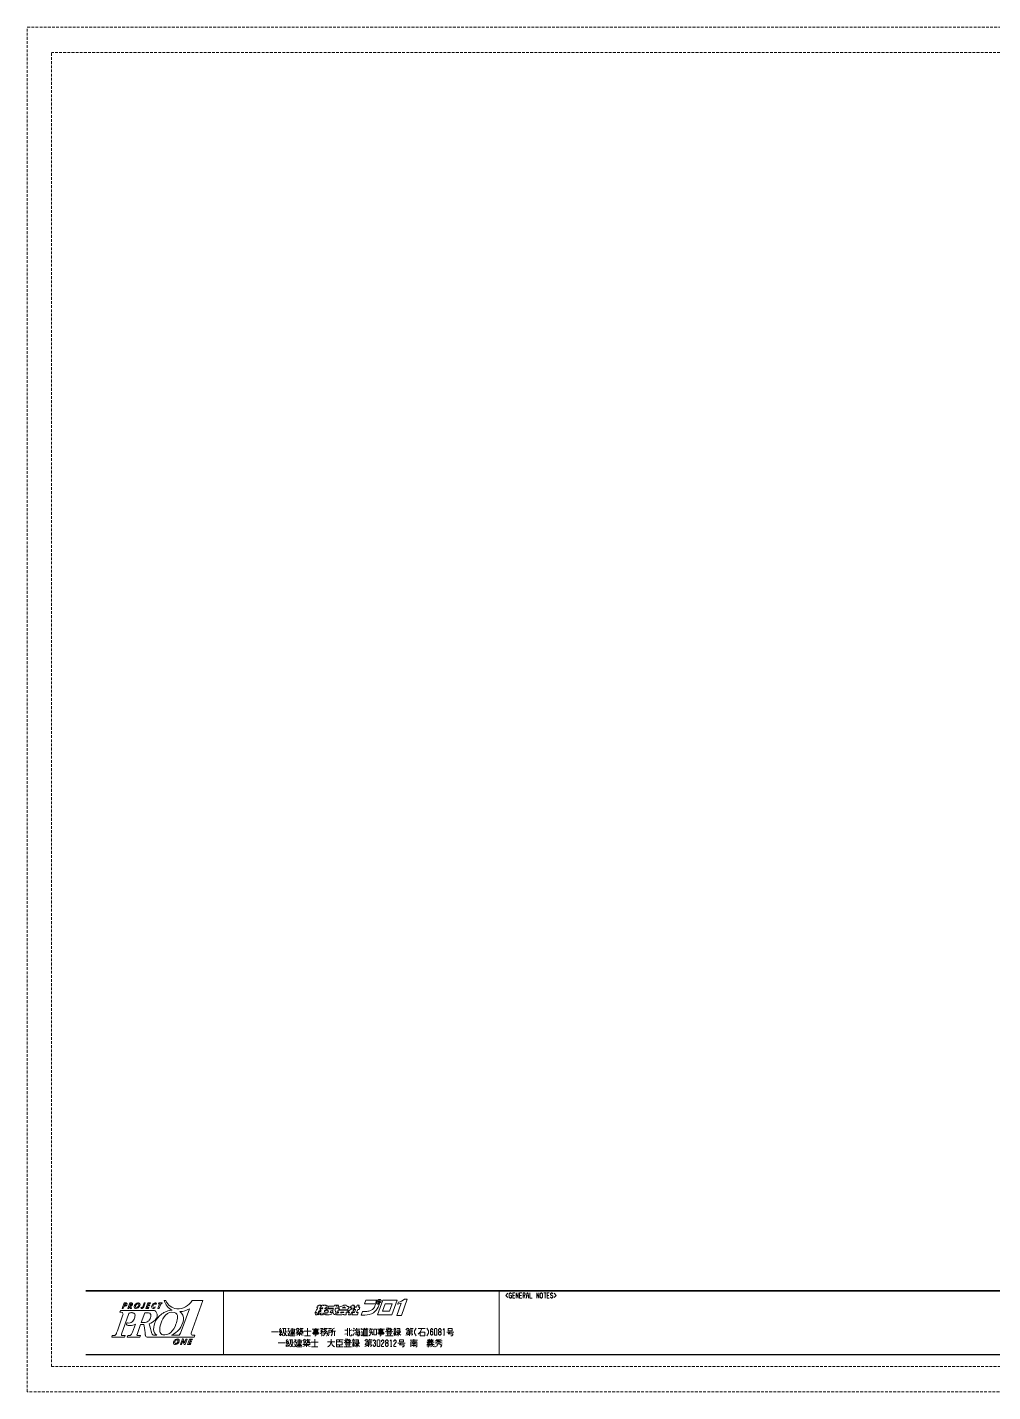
# Model space of a CAD drawing. Units: millimetres at full size, sheet at 1:250. Extents: x -1357173 to 354336, y -75979 to 4293964.
# Drawn here: x -82228 to 22897, y -73376 to 75124 of the extents above; entities that cross this region are included whole.
import ezdxf

# ---------------------------------------------------------------- set-up
doc = ezdxf.new("R2010")
doc.units = ezdxf.units.MM
doc.header["$LTSCALE"] = 250
doc.linetypes.add('DASHED1', pattern=[1.8, 1.2, -0.6])
doc.layers.add('E-F', color=7, linetype='DASHED1', lineweight=9)
doc.layers.add('F-0', color=2, linetype='Continuous', lineweight=18)

msp = doc.modelspace()

# ---------------------------------------------------------------- linework, layer by layer
at = {"layer": 'E-F'}
for p, q in [((-82227.7, -73375.5), (-82227.7, 75124.5)), ((-82227.7, 75124.5), (128022.3, 75124.5)), ((-79602.7, -70625.5), (-79602.7, 72374.5)), ((125397.3, 72374.5), (-79602.7, 72374.5)), ((-79602.7, -70625.5), (125397.3, -70625.5)), ((128022.3, -73375.5), (-82227.7, -73375.5))]:
    msp.add_line(p, q, dxfattribs=at)
at = {"layer": 'F-0', "color": 3, "lineweight": 13}
for p, q in [((-75852.7, -62375.5), (121647.3, -62375.5)), ((-30852.7, -62425.5), (-30852.7, -69325.5)), ((-75852.7, -69325.5), (121647.3, -69325.5)), ((-75852.7, -69375.5), (121647.3, -69375.5))]:
    msp.add_line(p, q, dxfattribs=at)
at = {"layer": 'F-0', "color": 6, "lineweight": 20}
for p, q in [((-75852.7, -62425.5), (121647.3, -62425.5)), ((-29883.9, -62666.1), (-30118.3, -62900.5)), ((-30118.3, -62900.5), (-29883.9, -63134.9)), ((-29649.6, -62619.2), (-29743.3, -62713)), ((-29743.3, -62713), (-29743.3, -63088)), ((-29743.3, -63088), (-29649.6, -63181.7)), ((-29602.7, -62619.2), (-29649.6, -62619.2)), ((-29649.6, -63181.7), (-29602.7, -63181.7)), ((-29508.9, -62713), (-29602.7, -62619.2)), ((-29602.7, -62900.5), (-29508.9, -62900.5)), ((-29602.7, -63181.7), (-29508.9, -63088)), ((-29508.9, -62900.5), (-29508.9, -63181.7)), ((-29368.3, -62619.2), (-29368.3, -63181.7)), ((-29133.9, -62619.2), (-29368.3, -62619.2)), ((-29368.3, -62900.5), (-29180.8, -62900.5)), ((-29368.3, -63181.7), (-29133.9, -63181.7)), ((-28993.3, -62619.2), (-28758.9, -63181.7)), ((-28993.3, -63181.7), (-28993.3, -62619.2)), ((-28758.9, -63181.7), (-28758.9, -62619.2)), ((-28618.3, -62619.2), (-28618.3, -63181.7)), ((-28383.9, -62619.2), (-28618.3, -62619.2)), ((-28618.3, -62900.5), (-28430.8, -62900.5)), ((-28618.3, -63181.7), (-28383.9, -63181.7)), ((-28243.3, -62619.2), (-28102.7, -62619.2)), ((-28243.3, -62619.2), (-28243.3, -63181.7)), ((-28102.7, -62900.5), (-28243.3, -62900.5)), ((-28149.6, -62900.5), (-28008.9, -63181.7)), ((-28102.7, -62619.2), (-28008.9, -62713)), ((-28008.9, -62806.7), (-28102.7, -62900.5)), ((-28008.9, -62713), (-28008.9, -62806.7)), ((-27821.4, -62713), (-27868.3, -62947.4)), ((-27633.9, -62947.4), (-27868.3, -62947.4)), ((-27868.3, -62947.4), (-27868.3, -63181.7)), ((-27774.6, -62619.2), (-27821.4, -62713)), ((-27774.6, -62619.2), (-27727.7, -62619.2)), ((-27727.7, -62619.2), (-27680.8, -62713)), ((-27680.8, -62713), (-27633.9, -62947.4)), ((-27633.9, -62947.4), (-27633.9, -63181.7)), ((-27493.3, -62619.2), (-27493.3, -63181.7)), ((-27493.3, -63181.7), (-27258.9, -63181.7)), ((-26743.3, -62619.2), (-26508.9, -63181.7)), ((-26743.3, -63181.7), (-26743.3, -62619.2)), ((-26508.9, -63181.7), (-26508.9, -62619.2)), ((-26274.6, -62619.2), (-26368.3, -62713)), ((-26368.3, -62713), (-26368.3, -63088)), ((-26368.3, -63088), (-26274.6, -63181.7)), ((-26227.7, -62619.2), (-26274.6, -62619.2)), ((-26274.6, -63181.7), (-26227.7, -63181.7)), ((-26133.9, -62713), (-26227.7, -62619.2)), ((-26227.7, -63181.7), (-26133.9, -63088)), ((-26133.9, -63088), (-26133.9, -62713)), ((-25993.3, -62619.2), (-25712.1, -62619.2)), ((-25852.7, -62619.2), (-25852.7, -63181.7)), ((-25618.3, -62619.2), (-25618.3, -63181.7)), ((-25383.9, -62619.2), (-25618.3, -62619.2)), ((-25618.3, -62900.5), (-25430.8, -62900.5)), ((-25618.3, -63181.7), (-25383.9, -63181.7)), ((-25149.6, -62619.2), (-25243.3, -62713)), ((-25243.3, -62713), (-25243.3, -62806.7)), ((-25243.3, -62806.7), (-25149.6, -62900.5)), ((-25243.3, -63088), (-25243.3, -63041.1)), ((-25149.6, -63181.7), (-25243.3, -63088)), ((-25102.7, -62619.2), (-25149.6, -62619.2)), ((-25149.6, -62900.5), (-25102.7, -62900.5)), ((-25102.7, -63181.7), (-25149.6, -63181.7)), ((-25008.9, -62713), (-25102.7, -62619.2)), ((-25102.7, -62900.5), (-25008.9, -62994.2)), ((-25008.9, -63088), (-25102.7, -63181.7)), ((-25008.9, -62994.2), (-25008.9, -63088)), ((-24868.3, -62666.1), (-24633.9, -62900.5)), ((-24633.9, -62900.5), (-24868.3, -63134.9))]:
    msp.add_line(p, q, dxfattribs=at)
at = {"layer": 'F-0'}
for p, q in [((-71884.8, -64302.5), (-71669.1, -63709.5)), ((-71669.1, -63709.5), (-71506.3, -63709.5)), ((-71588.3, -63805.5), (-71653.5, -63984.8)), ((-71588.3, -63805.5), (-71543.9, -63806.2)), ((-71057.3, -63709.5), (-71273, -64302.5)), ((-71057.3, -63709.5), (-70894.6, -63709.6)), ((-70975.9, -63803.9), (-71040.8, -63982.4)), ((-69501.6, -63709.5), (-69656.3, -64133.9)), ((-69385.9, -63709.5), (-69542.9, -64139.2)), ((-69501.6, -63709.5), (-69385.9, -63709.5)), ((-69323.4, -64302.5), (-69107.6, -63709.5)), ((-69107.6, -63709.5), (-68800.8, -63709.5)), ((-69028.5, -63810.2), (-69076.1, -63940.7)), ((-68837.3, -63810.2), (-69028.5, -63810.2)), ((-68800.8, -63709.5), (-68837.3, -63810.2)), ((-68187.9, -63866.8), (-68138.7, -63727.6)), ((-67817.5, -63810.2), (-67996.7, -64302.5)), ((-67900.5, -63709.5), (-67937, -63810.2)), ((-67937, -63810.2), (-67817.5, -63810.2)), ((-67545.6, -63709.5), (-67900.5, -63709.5)), ((-67880.9, -64302.5), (-67701.8, -63810.2)), ((-67701.8, -63810.2), (-67582.2, -63810.2)), ((-67582.2, -63810.2), (-67545.6, -63709.5)), ((-67143.3, -63463.7), (-67311.7, -63463.7)), ((-64377, -67009.4), (-63096.5, -63463.7)), ((-63096.5, -63463.7), (-64259.1, -63463.7)), ((-60852.7, -62425.5), (-60852.7, -69325.5)), ((-45363.3, -63418.2), (-45508.5, -63817.1)), ((-45508.5, -63817.1), (-44290.7, -63817.1)), ((-45363.3, -63418.2), (-44160.9, -63418.2)), ((-44290.7, -63817.1), (-44373.4, -64044)), ((-44093.8, -65004.1), (-43511.7, -63404.7)), ((-43256.8, -63805.5), (-43547.1, -64603.2)), ((-43511.7, -63404.7), (-41954.6, -63404.7)), ((-42501.2, -63805.5), (-43256.8, -63805.5)), ((-42791.6, -64603.2), (-42501.2, -63805.5)), ((-41954.6, -63404.7), (-42536.7, -65004.1)), ((-41500.2, -63739.8), (-41982.5, -65065)), ((-41820.8, -63614.7), (-41905.2, -63846.7)), ((-41500.2, -63739.8), (-41605.6, -63779.8)), ((-41490.1, -65065), (-40849.6, -63305.3)), ((-40849.6, -63305.3), (-41161.5, -63305.3)), ((-71820.7, -64999.8), (-72413.7, -66758.2)), ((-72064.1, -64531.6), (-72135, -64730.4)), ((-72064.1, -64531.6), (-68437.1, -64531.9)), ((-71970, -67111), (-71174.7, -64873.4)), ((-71884.8, -64302.5), (-71769.2, -64302.5)), ((-71820.7, -64999.8), (-71801.1, -64929.5)), ((-71688.5, -64080.7), (-71769.2, -64302.5)), ((-71653.5, -63984.8), (-71623.6, -63984.7)), ((-71273, -64302.5), (-71157.4, -64302.5)), ((-71157.4, -64302.5), (-71070.4, -64063.4)), ((-71070.4, -64063.4), (-71011.7, -64302.5)), ((-71011.7, -64302.5), (-70871.7, -64302.5)), ((-70871.7, -64302.5), (-70948.3, -64052.4)), ((-70557.6, -64005.2), (-70556.4, -64002)), ((-69766.2, -64177.4), (-69871.1, -64262.3)), ((-69417.3, -64788.9), (-69813.3, -65853.9)), ((-69016.5, -64302.5), (-69323.4, -64302.5)), ((-69112.7, -64041.4), (-69171.2, -64201.8)), ((-69171.2, -64201.8), (-68979.9, -64201.8)), ((-68928.6, -64041.4), (-69112.7, -64041.4)), ((-69076.1, -63940.7), (-68892, -63940.7)), ((-68979.9, -64201.8), (-69016.5, -64302.5)), ((-68892, -63940.7), (-68928.6, -64041.4)), ((-68289.2, -64145.2), (-68339.3, -64282.8)), ((-67996.7, -64302.5), (-67880.9, -64302.5)), ((-64575.5, -64339.7), (-65546.2, -67017.2)), ((-50900.6, -64827.6), (-50788.4, -64519.4)), ((-50855.8, -65015.5), (-50744.9, -64710.9)), ((-50646.3, -65015.5), (-50855.8, -65015.5)), ((-50611.4, -64032.9), (-50685, -64235.2)), ((-50685, -64235.2), (-50571.8, -64235.2)), ((-50487.2, -64578.4), (-50646.3, -65015.5)), ((-50611.4, -64032.9), (-50498.2, -64032.9)), ((-50552.8, -65003.4), (-50450.3, -64721.7)), ((-50498.2, -64032.9), (-50465.3, -63942.6)), ((-50433.4, -64695.2), (-50487.2, -64578.4)), ((-50465.3, -63942.6), (-50255.8, -63942.6)), ((-50329.5, -64409.8), (-50433.4, -64695.2)), ((-50362.3, -64235.2), (-50388.6, -64307.4)), ((-50388.6, -64307.4), (-50329.5, -64409.8)), ((-50284, -64235.2), (-50362.3, -64235.2)), ((-50353.6, -64551.9), (-50278.6, -64346)), ((-50353.6, -64551.9), (-50210.3, -64551.9)), ((-50152, -64325.5), (-50341, -64325.5)), ((-50312.7, -65015.5), (-50231.2, -64791.5)), ((-50088.8, -65015.5), (-50312.7, -65015.5)), ((-50255.8, -63942.6), (-50288.7, -64032.9)), ((-50288.7, -64032.9), (-50210.4, -64032.9)), ((-50210.4, -64032.9), (-50284, -64235.2)), ((-50278.6, -64346), (-50069.1, -64346)), ((-50145.9, -63958.3), (-49962.9, -63958.3)), ((-50030.9, -64241.2), (-50096, -64241.2)), ((-50011.7, -64803.5), (-50088.8, -65015.5)), ((-50069.1, -64346), (-50030.9, -64241.2)), ((-49962.9, -63958.3), (-49989.6, -64031.7)), ((-49989.6, -64031.7), (-49954.7, -64031.7)), ((-49954.7, -64031.7), (-49922.3, -63942.6)), ((-49922.3, -63942.6), (-49698.3, -63942.6)), ((-49790.4, -64721.7), (-49893, -65003.4)), ((-49728.6, -64551.9), (-49871.9, -64551.9)), ((-49807, -64241.2), (-49845.1, -64346)), ((-49845.1, -64346), (-49653.7, -64346)), ((-49628.8, -64241.2), (-49807, -64241.2)), ((-49681.6, -64786.7), (-49760.5, -65003.4)), ((-49698.3, -63942.6), (-49730.4, -64030.9)), ((-49730.4, -64030.9), (-49552.2, -64030.9)), ((-49653.7, -64346), (-49728.6, -64551.9)), ((-49499.8, -64786.7), (-49681.6, -64786.7)), ((-49552.2, -64030.9), (-49628.8, -64241.2)), ((-49526.9, -64361.6), (-49605.3, -64577.2)), ((-49605.3, -64577.2), (-49423.6, -64577.2)), ((-48921.2, -64361.6), (-49526.9, -64361.6)), ((-49423.6, -64577.2), (-49499.8, -64786.7)), ((-49415.2, -64054.6), (-48815.5, -64054.6)), ((-49186.3, -64577.2), (-49258.7, -64775.9)), ((-49186.3, -64577.2), (-48992.5, -64577.2)), ((-49010.3, -64725.3), (-49090, -64944.4)), ((-48992.5, -64577.2), (-48935.5, -64420.6)), ((-48895.7, -64275), (-48921.2, -64361.6)), ((-48815.5, -64054.6), (-48775.2, -63943.8)), ((-48775.2, -63943.8), (-48542.8, -63943.8)), ((-48586.7, -64722.6), (-48693.6, -65016.4)), ((-48423.7, -64274.9), (-48663.3, -64274.9)), ((-48542.8, -63943.8), (-48583.1, -64054.6)), ((-48583.1, -64054.6), (-48538.6, -64054.6)), ((-48556.8, -65004.7), (-48478.4, -64789.1)), ((-48556.8, -65004.7), (-48175.3, -65002.5)), ((-48538.6, -64054.6), (-48507.9, -63943.8)), ((-48507.9, -63943.8), (-48345.3, -63943.8)), ((-48478.4, -64789.1), (-48385.6, -64789.1)), ((-48446, -64700), (-48375.8, -64507.3)), ((-48446, -64700), (-48312.3, -64700)), ((-48343.5, -64054.6), (-48423.7, -64274.9)), ((-48312.3, -64700), (-48385.6, -64789.1)), ((-48375.8, -64507.3), (-47304.2, -64507.3)), ((-48345.3, -63943.8), (-48373.6, -64054.6)), ((-48373.6, -64054.6), (-48343.5, -64054.6)), ((-48322.8, -64361.6), (-48239.5, -64132.8)), ((-48322.8, -64361.6), (-48235.2, -64346)), ((-48272.9, -64449.6), (-48235.2, -64346)), ((-47360.2, -64449.6), (-48272.9, -64449.6)), ((-48036.6, -64700), (-48106.2, -64785.5)), ((-48036.6, -64700), (-47776.5, -64700)), ((-47944.8, -64259.3), (-47554.6, -64259.3)), ((-47776.5, -64700), (-47771.1, -64761.4)), ((-47774.6, -63943.8), (-47495.2, -63943.8)), ((-47745.6, -65015.5), (-47751, -64954.1)), ((-47489.1, -65015.5), (-47745.6, -65015.5)), ((-47520, -64700), (-47489.1, -65015.5)), ((-47374.3, -64700), (-47520, -64700)), ((-47304.2, -64507.3), (-47374.3, -64700)), ((-47322.9, -64347.2), (-47360.2, -64449.6)), ((-47251.2, -64361.6), (-47322.9, -64347.2)), ((-47177, -64521.8), (-47271.2, -64780.7)), ((-47167.9, -64132.8), (-47251.2, -64361.6)), ((-47238.7, -65015.5), (-47131.3, -64720.4)), ((-47020.7, -65015.5), (-47238.7, -65015.5)), ((-47006.9, -64054.6), (-47081.9, -64260.5)), ((-47081.9, -64260.5), (-46856.7, -64260.5)), ((-46896.7, -64674.7), (-47020.7, -65015.5)), ((-46884.1, -64054.6), (-47006.9, -64054.6)), ((-46896.7, -64674.7), (-46802.4, -64792.7)), ((-46843.8, -63943.8), (-46884.1, -64054.6)), ((-46802.4, -64792.7), (-46879.1, -65003.4)), ((-46879.1, -65003.4), (-46280.6, -65003.4)), ((-46843.8, -63943.8), (-46627.1, -63943.8)), ((-46710.3, -64539.9), (-46793.6, -64768.6)), ((-46793.6, -64768.6), (-46609.4, -64768.6)), ((-46788.6, -64460.4), (-46710.3, -64539.9)), ((-46627.1, -63943.8), (-46667.4, -64054.6)), ((-46667.4, -64054.6), (-46559, -64054.6)), ((-46644.8, -64415.8), (-46558.8, -64179.8)), ((-46481, -64415.8), (-46644.8, -64415.8)), ((-46559, -64054.6), (-46628.3, -64244.8)), ((-46609.4, -64768.6), (-46481, -64415.8)), ((-46558.8, -64179.8), (-46395.1, -64179.8)), ((-46395.1, -64179.8), (-46309.2, -63943.8)), ((-46249.8, -64415.8), (-46378.2, -64768.6)), ((-46195.2, -64768.6), (-46378.2, -64768.6)), ((-46309.2, -63943.8), (-46078, -63943.8)), ((-46280.6, -65003.4), (-46195.2, -64768.6)), ((-46086, -64415.8), (-46249.8, -64415.8)), ((-46078, -63943.8), (-46163.9, -64179.8)), ((-46163.9, -64179.8), (-46000.1, -64179.8)), ((-46000.1, -64179.8), (-46086, -64415.8)), ((-45738.2, -64637.8), (-45883.3, -65036.6)), ((-45883.3, -65036.6), (-45461.4, -65035.6)), ((-45738.2, -64637.8), (-45349.3, -64637.7)), ((-42536.7, -65004.1), (-44093.8, -65004.1)), ((-43547.1, -64603.2), (-42791.6, -64603.2)), ((-41982.5, -65065), (-41490.1, -65065)), ((-71379.1, -65890.8), (-71433, -66066.2)), ((-70450.3, -66012.6), (-70774.4, -66893.3)), ((-69883.4, -66057.4), (-70278.1, -67131.9)), ((-54643.3, -66511.9), (-54754.3, -66622.9)), ((-54532.4, -66622.9), (-54754.3, -66844.7)), ((-54754.3, -66622.9), (-54643.3, -66733.8)), ((-54643.3, -66456.4), (-54643.3, -66511.9)), ((-54532.4, -66789.3), (-54532.4, -66955.7)), ((-54310.5, -66789.3), (-54476.9, -67288.5)), ((-54421.4, -66511.9), (-54088.6, -66511.9)), ((-54310.5, -66511.9), (-54310.5, -66789.3)), ((-54310.5, -66789.3), (-54199.6, -67122.1)), ((-54088.6, -66511.9), (-54144.1, -66789.3)), ((-54033.2, -66789.3), (-54144.1, -67177.5)), ((-54144.1, -66789.3), (-54033.2, -66789.3)), ((-53700.3, -66511.9), (-53866.8, -66789.3)), ((-53866.8, -66511.9), (-53700.3, -66511.9)), ((-53866.8, -66789.3), (-53644.9, -66789.3)), ((-53644.9, -66789.3), (-53700.3, -67066.6)), ((-53589.4, -66733.8), (-53090.2, -66733.8)), ((-53533.9, -66567.4), (-53145.7, -66567.4)), ((-53367.5, -67233), (-53367.5, -66456.4)), ((-53145.7, -66567.4), (-53145.7, -66900.2)), ((-52812.8, -66456.4), (-52979.3, -66622.9)), ((-52923.8, -66733.8), (-52646.4, -66733.8)), ((-52868.3, -66511.9), (-52646.4, -66511.9)), ((-52757.4, -66511.9), (-52701.9, -66678.3)), ((-52757.4, -66733.8), (-52757.4, -66900.2)), ((-52591, -66622.9), (-52424.6, -66456.4)), ((-52480, -66789.3), (-52535.5, -66900.2)), ((-52480, -66511.9), (-52202.7, -66511.9)), ((-52480, -66678.3), (-52480, -66789.3)), ((-52313.6, -66678.3), (-52480, -66678.3)), ((-52424.6, -66789.3), (-52369.1, -66844.7)), ((-52369.1, -66511.9), (-52313.6, -66678.3)), ((-52313.6, -66900.2), (-52313.6, -66678.3)), ((-52202.7, -66789.3), (-52202.7, -66900.2)), ((-52091.8, -66789.3), (-51315.2, -66789.3)), ((-51703.5, -67288.5), (-51703.5, -66456.4)), ((-51204.3, -66567.4), (-50427.7, -66567.4)), ((-51037.8, -66678.3), (-51037.8, -66789.3)), ((-50594.1, -66678.3), (-51037.8, -66678.3)), ((-51037.8, -66789.3), (-50594.1, -66789.3)), ((-50816, -67288.5), (-50816, -66456.4)), ((-50594.1, -66789.3), (-50594.1, -66678.3)), ((-50316.8, -66511.9), (-50039.4, -66511.9)), ((-50316.8, -66789.3), (-50039.4, -66789.3)), ((-50261.3, -66622.9), (-50205.8, -66678.3)), ((-50261.3, -67011.1), (-50150.3, -66789.3)), ((-50039.4, -66511.9), (-50205.8, -66678.3)), ((-50205.8, -66678.3), (-50150.3, -66789.3)), ((-50150.3, -66789.3), (-50150.3, -67288.5)), ((-50039.4, -66789.3), (-50094.9, -66900.2)), ((-49983.9, -66622.9), (-49817.5, -66456.4)), ((-49817.5, -66789.3), (-49983.9, -66900.2)), ((-49873, -66511.9), (-49817.5, -66678.3)), ((-49873, -66511.9), (-49540.2, -66511.9)), ((-49817.5, -66678.3), (-49706.6, -66789.3)), ((-49706.6, -66678.3), (-49817.5, -66789.3)), ((-49651.1, -66511.9), (-49706.6, -66678.3)), ((-49706.6, -66789.3), (-49540.2, -66900.2)), ((-49429.2, -66511.9), (-49096.4, -66511.9)), ((-49373.8, -66678.3), (-49373.8, -67122.1)), ((-49096.4, -66678.3), (-49373.8, -66678.3)), ((-49096.4, -66900.2), (-49096.4, -66678.3)), ((-49041, -67122.1), (-48985.5, -66789.3)), ((-48985.5, -66567.4), (-48763.6, -66456.4)), ((-48985.5, -66789.3), (-48985.5, -66567.4)), ((-48985.5, -66789.3), (-48652.7, -66789.3)), ((-48763.6, -66789.3), (-48763.6, -67288.5)), ((-47654.2, -66678.3), (-47376.9, -66678.3)), ((-47376.9, -66456.4), (-47376.9, -67288.5)), ((-47155, -66456.4), (-47155, -67233)), ((-47155, -66733.8), (-46877.7, -66622.9)), ((-46766.8, -66678.3), (-46655.8, -66789.3)), ((-46711.3, -66456.4), (-46600.3, -66567.4)), ((-46378.5, -66567.4), (-46544.9, -66733.8)), ((-46433.9, -67177.5), (-46378.5, -66733.8)), ((-46378.5, -66456.4), (-46378.5, -66567.4)), ((-46378.5, -66567.4), (-45990.2, -66567.4)), ((-46378.5, -66733.8), (-46045.7, -66733.8)), ((-46212.1, -66733.8), (-46267.5, -67177.5)), ((-46045.7, -66733.8), (-46045.7, -67177.5)), ((-45879.3, -66511.9), (-45768.3, -66622.9)), ((-45712.8, -66567.4), (-45102.7, -66567.4)), ((-45601.9, -66678.3), (-45601.9, -67177.5)), ((-45213.6, -66678.3), (-45601.9, -66678.3)), ((-45435.5, -66567.4), (-45546.4, -66456.4)), ((-45491, -66678.3), (-45380, -66567.4)), ((-45213.6, -66456.4), (-45324.6, -66567.4)), ((-45213.6, -67177.5), (-45213.6, -66678.3)), ((-44880.8, -66567.4), (-44991.8, -66789.3)), ((-44880.8, -66456.4), (-44880.8, -66567.4)), ((-44880.8, -66567.4), (-44603.5, -66567.4)), ((-44769.9, -66567.4), (-44769.9, -66900.2)), ((-44492.5, -66567.4), (-44492.5, -67177.5)), ((-44215.2, -66567.4), (-44492.5, -66567.4)), ((-44215.2, -67177.5), (-44215.2, -66567.4)), ((-44104.3, -66567.4), (-43327.7, -66567.4)), ((-43937.8, -66678.3), (-43937.8, -66789.3)), ((-43494.1, -66678.3), (-43937.8, -66678.3)), ((-43937.8, -66789.3), (-43494.1, -66789.3)), ((-43716, -67288.5), (-43716, -66456.4)), ((-43494.1, -66789.3), (-43494.1, -66678.3)), ((-43105.8, -66789.3), (-43216.8, -66844.7)), ((-43161.3, -66567.4), (-42994.9, -66678.3)), ((-43105.8, -66456.4), (-42828.5, -66456.4)), ((-42883.9, -66567.4), (-43105.8, -66789.3)), ((-42606.6, -66789.3), (-43050.3, -66789.3)), ((-42828.5, -66456.4), (-42883.9, -66567.4)), ((-42828.5, -66511.9), (-42551.1, -66789.3)), ((-42606.6, -66456.4), (-42773, -66567.4)), ((-42495.7, -66567.4), (-42662.1, -66678.3)), ((-42551.1, -66789.3), (-42440.2, -66844.7)), ((-42329.3, -66622.9), (-42218.3, -66456.4)), ((-42107.4, -66733.8), (-42329.3, -66733.8)), ((-42218.3, -66456.4), (-42107.4, -66622.9)), ((-42218.3, -66733.8), (-42218.3, -67233)), ((-41996.4, -66511.9), (-41663.6, -66511.9)), ((-41996.4, -66678.3), (-41663.6, -66678.3)), ((-41663.6, -66511.9), (-41663.6, -66844.7)), ((-40831.6, -66456.4), (-40998, -66622.9)), ((-40887.1, -66511.9), (-40665.2, -66511.9)), ((-40332.4, -66733.8), (-40887.1, -66733.8)), ((-40776.1, -66511.9), (-40720.7, -66678.3)), ((-40609.7, -66622.9), (-40443.3, -66456.4)), ((-40609.7, -66733.8), (-40609.7, -67288.5)), ((-40498.8, -66511.9), (-40221.4, -66511.9)), ((-40387.8, -66511.9), (-40332.4, -66678.3)), ((-40332.4, -66900.2), (-40332.4, -66733.8)), ((-39888.6, -66456.4), (-40055, -66733.8)), ((-40055, -66733.8), (-40055, -67011.1)), ((-39666.8, -66511.9), (-38890.2, -66511.9)), ((-39278.5, -66511.9), (-39444.9, -66900.2)), ((-38723.8, -66456.4), (-38557.4, -66733.8)), ((-38557.4, -66733.8), (-38557.4, -67011.1)), ((-38224.6, -66511.9), (-38335.5, -66622.9)), ((-38335.5, -66622.9), (-38335.5, -67122.1)), ((-38224.6, -66789.3), (-38335.5, -66900.2)), ((-38169.1, -66511.9), (-38224.6, -66511.9)), ((-38169.1, -66789.3), (-38224.6, -66789.3)), ((-38058.2, -66622.9), (-38169.1, -66511.9)), ((-38058.2, -66900.2), (-38169.1, -66789.3)), ((-38058.2, -66678.3), (-38058.2, -66622.9)), ((-37836.3, -66511.9), (-37891.8, -66567.4)), ((-37891.8, -66567.4), (-37891.8, -67177.5)), ((-37669.9, -66511.9), (-37836.3, -66511.9)), ((-37614.4, -66567.4), (-37669.9, -66511.9)), ((-37614.4, -67177.5), (-37614.4, -66567.4)), ((-37337.1, -66511.9), (-37448, -66622.9)), ((-37448, -66622.9), (-37448, -66733.8)), ((-37448, -66733.8), (-37337.1, -66844.7)), ((-37281.6, -66511.9), (-37337.1, -66511.9)), ((-37170.7, -66622.9), (-37281.6, -66511.9)), ((-37281.6, -66844.7), (-37170.7, -66733.8)), ((-37170.7, -66733.8), (-37170.7, -66622.9)), ((-36948.8, -66622.9), (-36837.8, -66511.9)), ((-36837.8, -66511.9), (-36837.8, -67233)), ((-35950.3, -66511.9), (-36394.1, -66511.9)), ((-36394.1, -66511.9), (-36394.1, -66733.8)), ((-36394.1, -66733.8), (-35950.3, -66733.8)), ((-35950.3, -66733.8), (-35950.3, -66511.9)), ((-72968.5, -67248.3), (-73034.3, -67429.3)), ((-73034.3, -67429.3), (-71650.2, -67429.3)), ((-72968.5, -67248.3), (-72726.7, -67248.1)), ((-71584.3, -67248.3), (-71918.2, -67248.3)), ((-71650.2, -67429.3), (-71584.3, -67248.3)), ((-71345.7, -67429.3), (-71279.8, -67248.3)), ((-71345.7, -67429.3), (-69961.5, -67429.3)), ((-71279.8, -67248.3), (-71049, -67248.3)), ((-70226.4, -67246.4), (-70189.2, -67248.3)), ((-69895.4, -67248.3), (-70189.2, -67248.3)), ((-69961.5, -67429.3), (-69895.4, -67248.3)), ((-69373, -67199.4), (-69370.2, -67223.9)), ((-69193.7, -67421.3), (-64064.3, -67422.3)), ((-68398.8, -67233.3), (-68108.6, -67233.3)), ((-66536.8, -67225.3), (-65808.8, -67233.3)), ((-65983.3, -68110.4), (-65981.6, -68109.4)), ((-65559.1, -68233.4), (-65337.6, -67624.6)), ((-65559.1, -68233.4), (-65443.4, -68233.4)), ((-65295.2, -67830.7), (-65443.4, -68233.4)), ((-65337.6, -67624.6), (-65254.2, -67624.6)), ((-65133.8, -68245.2), (-65295.2, -67830.7)), ((-65254.2, -67624.6), (-65091.1, -68039.1)), ((-65050.3, -68245.2), (-65133.8, -68245.2)), ((-65091.1, -68039.1), (-64945.9, -67640.5)), ((-64830.2, -67640.5), (-65050.3, -68245.2)), ((-64945.9, -67640.5), (-64830.2, -67640.5)), ((-64765.5, -68233.4), (-64549.6, -67640.5)), ((-64458.7, -68233.4), (-64765.5, -68233.4)), ((-64554.9, -67972.3), (-64613.2, -68132.7)), ((-64613.2, -68132.7), (-64422, -68132.7)), ((-64370.8, -67972.3), (-64554.9, -67972.3)), ((-64549.6, -67640.5), (-64242.8, -67640.5)), ((-64470.8, -67741.1), (-64518.2, -67871.6)), ((-64518.2, -67871.6), (-64334.1, -67871.6)), ((-64279.5, -67741.1), (-64470.8, -67741.1)), ((-64422, -68132.7), (-64458.7, -68233.4)), ((-64334.1, -67871.6), (-64370.8, -67972.3)), ((-64242.8, -67640.5), (-64279.5, -67741.1)), ((-63995.4, -67233.3), (-64208.2, -67233.3)), ((-63995.4, -67233.3), (-64064.3, -67422.3)), ((-55641.8, -66844.7), (-54865.2, -66844.7)), ((-54924.6, -68050.5), (-54137.1, -68050.5)), ((-54754.3, -66844.7), (-54754.3, -66900.2)), ((-54754.3, -66900.2), (-54532.4, -66900.2)), ((-54754.3, -67233), (-54754.3, -67066.6)), ((-54643.3, -66900.2), (-54643.3, -67288.5)), ((-54532.4, -67066.6), (-54532.4, -67177.5)), ((-54144.1, -67177.5), (-54310.5, -67288.5)), ((-54199.6, -67122.1), (-53977.7, -67288.5)), ((-53912.1, -67713), (-54024.6, -67825.5)), ((-53799.6, -67825.5), (-54024.6, -68050.5)), ((-54024.6, -67825.5), (-53912.1, -67938)), ((-54024.6, -68050.5), (-54024.6, -68106.7)), ((-54024.6, -68106.7), (-53799.6, -68106.7)), ((-54024.6, -68444.2), (-54024.6, -68275.5)), ((-53912.1, -67656.7), (-53912.1, -67713)), ((-53912.1, -68106.7), (-53912.1, -68500.5)), ((-53866.8, -66955.7), (-53755.8, -67177.5)), ((-53700.3, -67066.6), (-53866.8, -67288.5)), ((-53799.6, -67994.2), (-53799.6, -68163)), ((-53799.6, -68275.5), (-53799.6, -68388)), ((-53755.8, -67177.5), (-53589.4, -67288.5)), ((-53574.6, -67994.2), (-53743.3, -68500.5)), ((-53687.1, -67713), (-53349.6, -67713)), ((-53589.4, -67122.1), (-53090.2, -67122.1)), ((-53589.4, -67288.5), (-53090.2, -67288.5)), ((-53574.6, -67713), (-53574.6, -67994.2)), ((-53574.6, -67994.2), (-53462.1, -68331.7)), ((-53145.7, -66900.2), (-53533.9, -66900.2)), ((-53145.7, -67011.1), (-53533.9, -67011.1)), ((-53349.6, -67713), (-53405.8, -67994.2)), ((-53293.3, -67994.2), (-53405.8, -68388)), ((-53405.8, -67994.2), (-53293.3, -67994.2)), ((-52955.8, -67713), (-53124.6, -67994.2)), ((-53124.6, -67713), (-52955.8, -67713)), ((-53124.6, -67994.2), (-52899.6, -67994.2)), ((-53124.6, -68163), (-53012.1, -68388)), ((-52955.8, -68275.5), (-53124.6, -68500.5)), ((-52979.3, -67011.1), (-52202.7, -67011.1)), ((-52979.3, -67233), (-52812.8, -67177.5)), ((-52899.6, -67994.2), (-52955.8, -68275.5)), ((-52757.4, -66900.2), (-52923.8, -66900.2)), ((-52843.3, -67938), (-52337.1, -67938)), ((-52812.8, -67177.5), (-52591, -67011.1)), ((-52787.1, -67769.2), (-52393.3, -67769.2)), ((-52393.3, -68106.7), (-52787.1, -68106.7)), ((-52393.3, -68219.2), (-52787.1, -68219.2)), ((-52646.4, -66844.7), (-52757.4, -66900.2)), ((-52618.3, -68444.2), (-52618.3, -67656.7)), ((-52591, -66900.2), (-52591, -67288.5)), ((-52591, -67011.1), (-52369.1, -67177.5)), ((-52393.3, -67769.2), (-52393.3, -68106.7)), ((-52369.1, -67177.5), (-52202.7, -67233)), ((-52202.7, -66900.2), (-52313.6, -66900.2)), ((-52055.8, -67656.7), (-52224.6, -67825.5)), ((-52224.6, -68219.2), (-51437.1, -68219.2)), ((-52168.3, -67938), (-51887.1, -67938)), ((-51999.6, -68106.7), (-52168.3, -68106.7)), ((-52112.1, -67713), (-51887.1, -67713)), ((-52055.8, -68388), (-51830.8, -68219.2)), ((-51370.7, -67288.5), (-52036.3, -67288.5)), ((-51999.6, -67713), (-51943.3, -67881.7)), ((-51999.6, -67938), (-51999.6, -68106.7)), ((-51887.1, -68050.5), (-51999.6, -68106.7)), ((-51830.8, -67825.5), (-51662.1, -67656.7)), ((-51830.8, -68106.7), (-51830.8, -68500.5)), ((-51830.8, -68219.2), (-51605.8, -68388)), ((-51718.3, -67994.2), (-51774.6, -68106.7)), ((-51718.3, -67713), (-51437.1, -67713)), ((-51718.3, -67881.7), (-51718.3, -67994.2)), ((-51549.6, -67881.7), (-51718.3, -67881.7)), ((-51662.1, -67994.2), (-51605.8, -68050.5)), ((-51605.8, -67713), (-51549.6, -67881.7)), ((-51549.6, -68106.7), (-51549.6, -67881.7)), ((-51437.1, -68106.7), (-51549.6, -68106.7)), ((-51437.1, -67994.2), (-51437.1, -68106.7)), ((-51324.6, -67994.2), (-50537.1, -67994.2)), ((-50427.7, -67011.1), (-51204.3, -67011.1)), ((-51093.3, -66900.2), (-50538.6, -66900.2)), ((-50538.6, -67122.1), (-51093.3, -67122.1)), ((-50930.8, -68500.5), (-50930.8, -67656.7)), ((-50926.9, -67288.5), (-50816, -67288.5)), ((-50538.6, -66900.2), (-50538.6, -67122.1)), ((-50316.8, -67066.6), (-50261.3, -67011.1)), ((-50150.3, -67288.5), (-50205.8, -67288.5)), ((-49928.5, -67233), (-50039.4, -67288.5)), ((-49983.9, -67011.1), (-49540.2, -67011.1)), ((-49817.5, -67066.6), (-49928.5, -67233)), ((-49762.1, -66900.2), (-49817.5, -67066.6)), ((-49595.7, -67288.5), (-49651.1, -67288.5)), ((-49540.2, -67122.1), (-49595.7, -67288.5)), ((-49540.2, -67011.1), (-49540.2, -67122.1)), ((-49524.6, -67938), (-48737.1, -67938)), ((-49373.8, -67122.1), (-49429.2, -67288.5)), ((-49243.3, -68275.5), (-49412.1, -68444.2)), ((-49373.8, -66900.2), (-49096.4, -66900.2)), ((-49130.8, -67938), (-49243.3, -68275.5)), ((-49151.9, -67288.5), (-49041, -67122.1)), ((-49130.8, -67938), (-49130.8, -67656.7)), ((-49018.3, -68275.5), (-49130.8, -67938)), ((-48849.6, -68444.2), (-49018.3, -68275.5)), ((-48568.3, -67713), (-48568.3, -68500.5)), ((-47837.1, -67713), (-48568.3, -67713)), ((-47949.6, -67938), (-48568.3, -67938)), ((-48568.3, -68275.5), (-47949.6, -68275.5)), ((-48230.8, -67938), (-48230.8, -67713)), ((-48230.8, -68500.5), (-48230.8, -68275.5)), ((-47949.6, -68275.5), (-47949.6, -67938)), ((-47612.1, -67994.2), (-47724.6, -68050.5)), ((-47668.3, -67769.2), (-47499.6, -67881.7)), ((-47376.9, -67066.6), (-47654.2, -67122.1)), ((-47612.1, -67656.7), (-47330.8, -67656.7)), ((-47387.1, -67769.2), (-47612.1, -67994.2)), ((-47105.8, -67994.2), (-47555.8, -67994.2)), ((-47105.8, -68106.7), (-47555.8, -68106.7)), ((-47555.8, -68106.7), (-47555.8, -68275.5)), ((-47555.8, -68275.5), (-47105.8, -68275.5)), ((-47330.8, -67656.7), (-47387.1, -67769.2)), ((-47330.8, -67713), (-47049.6, -67994.2)), ((-47105.8, -67656.7), (-47274.6, -67769.2)), ((-46993.3, -67769.2), (-47162.1, -67881.7)), ((-47155, -67233), (-47099.6, -67288.5)), ((-47105.8, -68275.5), (-47105.8, -68106.7)), ((-47099.6, -67288.5), (-46933.2, -67288.5)), ((-47049.6, -67994.2), (-46937.1, -68050.5)), ((-46933.2, -67288.5), (-46877.7, -67233)), ((-46877.7, -67233), (-46877.7, -67122.1)), ((-46824.6, -67825.5), (-46712.1, -67656.7)), ((-46599.6, -67938), (-46824.6, -67938)), ((-46824.6, -68106.7), (-46599.6, -68106.7)), ((-46768.3, -68388), (-46824.6, -68219.2)), ((-46600.3, -66955.7), (-46766.8, -67288.5)), ((-46712.1, -67656.7), (-46599.6, -67825.5)), ((-46712.1, -67938), (-46712.1, -68444.2)), ((-46599.6, -68219.2), (-46655.9, -68331.7)), ((-46037.1, -68050.5), (-46543.3, -68050.5)), ((-46318.3, -68275.5), (-46543.3, -68444.2)), ((-46489.4, -66955.7), (-45990.2, -66955.7)), ((-46487.1, -67713), (-46149.6, -67713)), ((-46487.1, -67881.7), (-46149.6, -67881.7)), ((-46487.1, -68106.7), (-46374.6, -68219.2)), ((-45990.2, -67177.5), (-46433.9, -67177.5)), ((-46318.3, -68050.5), (-46318.3, -68500.5)), ((-46318.3, -68106.7), (-46262.1, -68275.5)), ((-46101.1, -67288.5), (-46267.5, -67288.5)), ((-46149.6, -67713), (-46149.6, -68050.5)), ((-46045.7, -67177.5), (-46101.1, -67288.5)), ((-45879.3, -66844.7), (-45768.3, -66844.7)), ((-45768.3, -67177.5), (-45879.3, -67288.5)), ((-45768.3, -66844.7), (-45768.3, -67177.5)), ((-45768.3, -67177.5), (-45657.4, -67288.5)), ((-45657.4, -67288.5), (-45102.7, -67288.5)), ((-45601.9, -66844.7), (-45213.6, -66844.7)), ((-45213.6, -67011.1), (-45601.9, -67011.1)), ((-45601.9, -67177.5), (-45213.6, -67177.5)), ((-45305.8, -67656.7), (-45474.6, -67825.5)), ((-45418.3, -68275.5), (-45362.1, -68106.7)), ((-44743.3, -68275.5), (-45418.3, -68275.5)), ((-45362.1, -67713), (-45137.1, -67713)), ((-44799.6, -67938), (-45362.1, -67938)), ((-45362.1, -68106.7), (-44799.6, -68106.7)), ((-45249.6, -67713), (-45193.3, -67881.7)), ((-45080.8, -68275.5), (-45249.6, -68388)), ((-45080.8, -67825.5), (-44912.1, -67656.7)), ((-45080.8, -67938), (-45080.8, -68500.5)), ((-44603.5, -66900.2), (-44991.8, -66900.2)), ((-44991.8, -67288.5), (-44880.8, -67177.5)), ((-44968.4, -67713), (-44687.1, -67713)), ((-44880.8, -67177.5), (-44769.9, -66900.2)), ((-44855.8, -67713), (-44799.6, -67881.7)), ((-44799.6, -68106.7), (-44799.6, -67938)), ((-44769.9, -66900.2), (-44603.5, -67177.5)), ((-44743.3, -68388), (-44743.3, -68275.5)), ((-44574.6, -67825.5), (-44462.1, -67713)), ((-44574.6, -67881.7), (-44574.6, -67825.5)), ((-44574.6, -68331.7), (-44574.6, -68219.2)), ((-44492.5, -67177.5), (-44215.2, -67177.5)), ((-44462.1, -67713), (-44405.9, -67713)), ((-44405.9, -68050.5), (-44462.1, -68050.5)), ((-44405.9, -67713), (-44293.3, -67825.5)), ((-44293.3, -67938), (-44405.9, -68050.5)), ((-44405.9, -68050.5), (-44293.3, -68163)), ((-44293.3, -67825.5), (-44293.3, -67938)), ((-44293.3, -68163), (-44293.3, -68331.7)), ((-44068.3, -67713), (-44124.6, -67769.2)), ((-44124.6, -67769.2), (-44124.6, -68388)), ((-43327.7, -67011.1), (-44104.3, -67011.1)), ((-43899.6, -67713), (-44068.3, -67713)), ((-43993.3, -66900.2), (-43438.6, -66900.2)), ((-43438.6, -67122.1), (-43993.3, -67122.1)), ((-43843.4, -67769.2), (-43899.6, -67713)), ((-43843.4, -68388), (-43843.4, -67769.2)), ((-43826.9, -67288.5), (-43716, -67288.5)), ((-43674.6, -67825.5), (-43562.1, -67713)), ((-43674.6, -67938), (-43674.6, -67825.5)), ((-43618.3, -68219.2), (-43674.6, -68331.7)), ((-43393.3, -67994.2), (-43618.3, -68219.2)), ((-43562.1, -67713), (-43505.8, -67713)), ((-43505.8, -67713), (-43393.3, -67825.5)), ((-43438.6, -66900.2), (-43438.6, -67122.1)), ((-43393.3, -67825.5), (-43393.3, -67994.2)), ((-43112.1, -67713), (-43224.6, -67825.5)), ((-43224.6, -67825.5), (-43224.6, -67938)), ((-43224.6, -67938), (-43112.1, -68050.5)), ((-43224.6, -68163), (-43112.1, -68050.5)), ((-43224.6, -68331.7), (-43224.6, -68163)), ((-42440.2, -67288.5), (-43216.8, -67288.5)), ((-43055.8, -67713), (-43112.1, -67713)), ((-43112.1, -68050.5), (-43055.8, -68050.5)), ((-42943.3, -67825.5), (-43055.8, -67713)), ((-43055.8, -68050.5), (-42943.3, -67938)), ((-43055.8, -68050.5), (-42943.3, -68163)), ((-42606.6, -66900.2), (-43050.3, -66900.2)), ((-43050.3, -66900.2), (-43050.3, -67066.6)), ((-43050.3, -67066.6), (-42606.6, -67066.6)), ((-42994.9, -67122.1), (-42939.4, -67288.5)), ((-42943.3, -67938), (-42943.3, -67825.5)), ((-42943.3, -68163), (-42943.3, -68331.7)), ((-42718.4, -67825.5), (-42605.8, -67713)), ((-42717.5, -67288.5), (-42662.1, -67122.1)), ((-42606.6, -67066.6), (-42606.6, -66900.2)), ((-42605.8, -67713), (-42605.8, -68444.2)), ((-42329.3, -66900.2), (-42107.4, -66900.2)), ((-42273.8, -67177.5), (-42329.3, -67011.1)), ((-42107.4, -67177.5), (-42329.3, -67288.5)), ((-42324.6, -67825.5), (-42212.1, -67713)), ((-42324.6, -67938), (-42324.6, -67825.5)), ((-42268.3, -68219.2), (-42324.6, -68331.7)), ((-42043.3, -67994.2), (-42268.3, -68219.2)), ((-42212.1, -67713), (-42155.9, -67713)), ((-42107.4, -67011.1), (-42162.8, -67122.1)), ((-42155.9, -67713), (-42043.3, -67825.5)), ((-41552.7, -66844.7), (-42051.9, -66844.7)), ((-41830, -67066.6), (-42051.9, -67233)), ((-42043.3, -67825.5), (-42043.3, -67994.2)), ((-41996.4, -66900.2), (-41885.5, -67011.1)), ((-41830, -67288.5), (-41885.5, -67288.5)), ((-41874.6, -68106.7), (-41087.1, -68106.7)), ((-41830, -66844.7), (-41830, -67288.5)), ((-41830, -66900.2), (-41774.6, -67066.6)), ((-41255.8, -67713), (-41705.8, -67713)), ((-41705.8, -67713), (-41705.8, -67938)), ((-41705.8, -67938), (-41255.8, -67938)), ((-41537.1, -68106.7), (-41705.8, -68275.5)), ((-41705.8, -68275.5), (-41199.6, -68275.5)), ((-41255.8, -67938), (-41255.8, -67713)), ((-41199.6, -68275.5), (-41199.6, -68388)), ((-40776.1, -67177.5), (-40998, -67233)), ((-40942.5, -67066.6), (-40887.1, -66900.2)), ((-40276.9, -67066.6), (-40942.5, -67066.6)), ((-40887.1, -66900.2), (-40332.4, -66900.2)), ((-40609.7, -67066.6), (-40776.1, -67177.5)), ((-40524.6, -67769.2), (-39737.1, -67769.2)), ((-40468.4, -67938), (-40468.4, -68500.5)), ((-39793.3, -67938), (-40468.4, -67938)), ((-40387.8, -67233), (-40276.9, -67177.5)), ((-39905.9, -68163), (-40355.8, -68163)), ((-40299.6, -67994.2), (-40130.8, -68163)), ((-40276.9, -67177.5), (-40276.9, -67066.6)), ((-40130.8, -67656.7), (-40130.8, -67938)), ((-40130.8, -68163), (-39962.1, -67994.2)), ((-40130.8, -68163), (-40130.8, -68500.5)), ((-40055, -67011.1), (-39888.6, -67288.5)), ((-39793.3, -68500.5), (-39793.3, -67938)), ((-39444.9, -66900.2), (-39666.8, -67122.1)), ((-38945.7, -66900.2), (-39444.9, -66900.2)), ((-39444.9, -66900.2), (-39444.9, -67288.5)), ((-39444.9, -67288.5), (-38945.7, -67288.5)), ((-38945.7, -67288.5), (-38945.7, -66900.2)), ((-37937.1, -67994.2), (-38724.6, -67994.2)), ((-38724.6, -68219.2), (-37937.1, -68219.2)), ((-38557.4, -67011.1), (-38723.8, -67288.5)), ((-37993.3, -67769.2), (-38668.3, -67769.2)), ((-38330.8, -68106.7), (-38668.3, -68106.7)), ((-38612.1, -67881.7), (-38049.6, -67881.7)), ((-38499.6, -67656.7), (-38387.1, -67769.2)), ((-38499.6, -68106.7), (-38499.6, -68500.5)), ((-38335.5, -67122.1), (-38224.6, -67233)), ((-38330.8, -67994.2), (-38330.8, -67769.2)), ((-38162.1, -67656.7), (-38274.6, -67769.2)), ((-38224.6, -67233), (-38169.1, -67233)), ((-38218.4, -68050.5), (-38162.1, -68331.7)), ((-38169.1, -67233), (-38058.2, -67122.1)), ((-38105.8, -68106.7), (-38049.6, -68163)), ((-38058.2, -67122.1), (-38058.2, -66900.2)), ((-37891.8, -67177.5), (-37836.3, -67233)), ((-37836.3, -67233), (-37669.9, -67233)), ((-37824.6, -67825.5), (-37037.1, -67825.5)), ((-37599.6, -67994.2), (-37824.6, -68106.7)), ((-37430.8, -67713), (-37712.1, -67713)), ((-37669.9, -67233), (-37614.4, -67177.5)), ((-37655.9, -68163), (-37262.1, -68163)), ((-37430.8, -67825.5), (-37599.6, -67994.2)), ((-37599.6, -68388), (-37543.3, -68163)), ((-37448, -66955.7), (-37337.1, -66844.7)), ((-37448, -67122.1), (-37448, -66955.7)), ((-37337.1, -67233), (-37448, -67122.1)), ((-37149.6, -67656.7), (-37430.8, -67713)), ((-37430.8, -67713), (-37430.8, -68106.7)), ((-37262.1, -67994.2), (-37430.8, -67825.5)), ((-37337.1, -66844.7), (-37281.6, -66844.7)), ((-37281.6, -67233), (-37337.1, -67233)), ((-37281.6, -66844.7), (-37170.7, -66955.7)), ((-37170.7, -67122.1), (-37281.6, -67233)), ((-37037.1, -68106.7), (-37262.1, -67994.2)), ((-37262.1, -68163), (-37262.1, -68275.5)), ((-37262.1, -68275.5), (-37093.4, -68275.5)), ((-37170.7, -66955.7), (-37170.7, -67122.1)), ((-37093.4, -68275.5), (-37149.6, -68500.5)), ((-36893.3, -67233), (-36782.4, -67233)), ((-36560.5, -66900.2), (-35783.9, -66900.2)), ((-36227.7, -66900.2), (-36394.1, -67066.6)), ((-36394.1, -67066.6), (-35894.9, -67066.6)), ((-36005.8, -67288.5), (-36116.8, -67288.5)), ((-35894.9, -67177.5), (-36005.8, -67288.5)), ((-35894.9, -67066.6), (-35894.9, -67177.5)), ((-53405.8, -68388), (-53574.6, -68500.5)), ((-53462.1, -68331.7), (-53237.1, -68500.5)), ((-53012.1, -68388), (-52843.3, -68500.5)), ((-52843.3, -68331.7), (-52337.1, -68331.7)), ((-52843.3, -68500.5), (-52337.1, -68500.5)), ((-52224.6, -68444.2), (-52055.8, -68388)), ((-51605.8, -68388), (-51437.1, -68444.2)), ((-50593.3, -68500.5), (-51268.3, -68500.5)), ((-49412.1, -68444.2), (-49524.6, -68500.5)), ((-48737.1, -68500.5), (-48849.6, -68444.2)), ((-48568.3, -68500.5), (-47837.1, -68500.5)), ((-46937.1, -68500.5), (-47724.6, -68500.5)), ((-47499.6, -68331.7), (-47443.3, -68500.5)), ((-47218.4, -68500.5), (-47162.1, -68331.7)), ((-46599.6, -68388), (-46824.6, -68500.5)), ((-46318.3, -68500.5), (-46374.6, -68500.5)), ((-45249.6, -68388), (-45474.6, -68444.2)), ((-44855.8, -68444.2), (-44743.3, -68388)), ((-44462.1, -68444.2), (-44574.6, -68331.7)), ((-44405.9, -68444.2), (-44462.1, -68444.2)), ((-44293.3, -68331.7), (-44405.9, -68444.2)), ((-44124.6, -68388), (-44068.3, -68444.2)), ((-44068.3, -68444.2), (-43899.6, -68444.2)), ((-43899.6, -68444.2), (-43843.4, -68388)), ((-43674.6, -68331.7), (-43674.6, -68444.2)), ((-43674.6, -68444.2), (-43393.3, -68444.2)), ((-43112.1, -68444.2), (-43224.6, -68331.7)), ((-43055.8, -68444.2), (-43112.1, -68444.2)), ((-42943.3, -68331.7), (-43055.8, -68444.2)), ((-42662.1, -68444.2), (-42549.6, -68444.2)), ((-42324.6, -68331.7), (-42324.6, -68444.2)), ((-42324.6, -68444.2), (-42043.3, -68444.2)), ((-41312.1, -68500.5), (-41424.6, -68500.5)), ((-41199.6, -68388), (-41312.1, -68500.5)), ((-40355.8, -68331.7), (-39905.9, -68331.7)), ((-39905.9, -68500.5), (-39793.3, -68500.5)), ((-38724.6, -68388), (-38612.1, -68388)), ((-38612.1, -68388), (-38330.8, -68331.7)), ((-38499.6, -68500.5), (-38612.1, -68500.5)), ((-38049.6, -68331.7), (-38330.8, -68500.5)), ((-38162.1, -68331.7), (-37937.1, -68500.5)), ((-37937.1, -68500.5), (-37937.1, -68388)), ((-37824.6, -68500.5), (-37599.6, -68388)), ((-37149.6, -68500.5), (-37262.1, -68500.5))]:
    msp.add_line(p, q, dxfattribs=at)
for points in [[(-49415.2, -64054.6), (-49495.3, -64275), (-48895.7, -64275)], [(-46093.4, -68106.7), (-46262.1, -68275.5), (-46037.1, -68444.2)], [(-41608.2, -66900.2), (-41774.6, -67066.6), (-41552.7, -67233)]]:
    msp.add_lwpolyline(points, dxfattribs=at)
for centre, radius, start, end in [((-71558.6, -64011), 205.3, 79.62531, 85.88348), ((-71528.8, -63861.8), 53.3, 45.93442, 82.30714), ((-71497.1, -63934.4), 225, 70.00757, 92.32617), ((-71511.9, -63844.8), 29.3, 2.5247, 46.4656), ((-71550.1, -63852.3), 68.1, 347.09636, 7.45002), ((-71664.5, -63790.9), 309.1, 308.06783, 354.31567), ((-71446.9, -63809.6), 90.7, 352.36913, 72.95853), ((-70965.7, -64161.4), 357.7, 83.72233, 91.63799), ((-70936.3, -63892.2), 86.9, 62.40352, 83.54558), ((-70914.2, -63848.6), 38, 15.84876, 61.46401), ((-70895.8, -63978.4), 268.8, 76.44676, 90.00268), ((-70949.8, -63854.3), 73.9, 341.23841, 12.54802), ((-70849.9, -63813.4), 97.9, 2.41336, 80.0143), ((-71011.1, -63801.1), 259.1, 317.89713, 358.21638), ((-70065.9, -64200.3), 529.1, 129.84402, 157.98457), ((-70098.3, -64149.9), 369.8, 124.77838, 155.89609), ((-70127.1, -64118.3), 426.9, 100.00373, 130.58532), ((-70195.4, -64000.8), 192, 76.76297, 126.35541), ((-70150.9, -63927), 234.6, 58.02461, 102.39528), ((-70185.1, -63918.8), 110.2, 353.05844, 75.16539), ((-70138.4, -63880.7), 189.2, 0.41071, 53.81732), ((-68232.8, -64159.4), 456.8, 131.92223, 170.80611), ((-68212.6, -64161.3), 471.9, 99.03889, 133.59127), ((-68231.4, -64120.1), 331.9, 116.40684, 149.7339), ((-68300.1, -63977.7), 173.9, 74.12437, 116.99749), ((-68258.2, -63922.4), 228.9, 61.09787, 97.16036), ((-68284.7, -63912.5), 107.1, 25.29307, 72.50764), ((-65703.7, -63004), 1672.5, 195.951, 243.7704), ((-65752.4, -62840.1), 1524.3, 204.14663, 262.49644), ((-65875.9, -62438.3), 1914.5, 267.73899, 327.61868), ((-44070.8, -63654.2), 190.4, 166.61467, 213.67603), ((-43864.1, -63684.7), 398.9, 138.07972, 169.22879), ((-44080, -63646.5), 187.3, 217.22366, 265.08075), ((-44015.2, -63611.1), 149.2, 165.24608, 226.56501), ((-43859.1, -63645.6), 309, 141.71712, 166.44329), ((-44013.7, -63568.3), 183.6, 235.4516, 272.55136), ((-43807.9, -63689.1), 376.2, 114.87318, 141.35148), ((-44042.1, -63418.5), 418.1, 262.57425, 292.23647), ((-47772.3, -62519.8), 4095.5, 336.32032, 341.70421), ((-43917.8, -63572.5), 100.7, 134.03698, 175.3857), ((-43967, -63564.7), 51.2, 179.63252, 276.34539), ((-44025.5, -63437.1), 314.8, 273.6549, 313.04988), ((-43882.4, -63605.2), 148.8, 119.70714, 134.81644), ((-43859.9, -63575.5), 251.2, 82.76799, 115.01279), ((-43970.5, -63497.9), 118.1, 274.46012, 308.17126), ((-43908.7, -63551.9), 89.6, 83.16956, 121.96329), ((-43903.4, -63513.2), 50.6, 346.80499, 83.93326), ((-43955.7, -63505.2), 103.4, 304.21372, 349.09929), ((-43844.6, -63464.6), 139.3, 50.30749, 83.24792), ((-43995.5, -63445.8), 288.4, 309.86911, 356.47698), ((-43849, -63463.5), 141.4, 0.01104, 48.69241), ((-42009.8, -62673.8), 1177.6, 275.09321, 290.07536), ((-41893.7, -62602.2), 1015.1, 274.12073, 316.16188), ((-72120.7, -65953.4), 1223.1, 79.78653, 90.669), ((-71926.5, -64847.3), 100.2, 41.67097, 76.93198), ((-71981.3, -64907.7), 181.5, 353.10439, 44.51699), ((-71645.1, -63761.7), 321.9, 262.26482, 302.13389), ((-71609.8, -63863.2), 122.3, 263.54254, 345.29891), ((-71641.6, -63836.1), 160.9, 338.83248, 348.58822), ((-71026.2, -64961.4), 172.6, 104.50498, 149.38685), ((-70902.2, -65406.5), 634.7, 89.02794, 105.26981), ((-71028, -63727.7), 255, 267.12354, 281.63583), ((-71004.9, -63852), 128.6, 282.71291, 310.48996), ((-70988.2, -63839), 217.2, 280.59131, 321.26706), ((-71025.6, -63841.5), 150.3, 313.91662, 345.94979), ((-70866.3, -65287.6), 516.3, 82.98086, 92.796), ((-70866.3, -65287.6), 516.3, 82.94588, 82.98086), ((-70831.2, -65209.6), 435.3, 71.04614, 86.27047), ((-70763, -65087.1), 298.4, 50.27591, 75.79842), ((-70258.7, -64121), 320.6, 158.81976, 189.07725), ((-70409.7, -64144.6), 167.7, 189.2837, 238.24766), ((-70722.6, -65007.7), 212.3, 25.93248, 44.95426), ((-71701.6, -64961.2), 1217.6, 340.14623, 350.59701), ((-70908.3, -65087.4), 414.3, 349.89198, 24.70674), ((-70378, -64072.1), 246.3, 240.84434, 275.49246), ((-70282.3, -64067.4), 168.1, 155.94776, 207.95248), ((-70337.6, -64100.2), 104, 205.44807, 267.89291), ((-70409.4, -63864.8), 455.9, 276.92577, 326.63511), ((-70375, -63913), 292.1, 275.38573, 323.25447), ((-70305.8, -63927.1), 230.2, 315.79334, 358.73669), ((-70336.7, -63880.4), 387.5, 322.64904, 0.15145), ((-69774.3, -64206.5), 111.8, 209.97228, 268.23769), ((-69774.4, -64117.6), 200.6, 269.04332, 289.70235), ((-69726.3, -64179.2), 39.9, 177.42344, 234.49308), ((-69734.4, -64187.3), 28.7, 238.32742, 276.74573), ((-69737.5, -64157.7), 58.4, 276.34637, 321.17159), ((-69803.9, -64047.4), 276.7, 290.56386, 340.61958), ((-69848.2, -64061.2), 205.2, 319.56304, 339.30316), ((-69225.5, -66259.3), 1482.9, 82.16912, 97.43058), ((-69066.5, -65099.9), 312.6, 32.2609, 82.09565), ((-69582.3, -65079.7), 810.5, 322.36506, 3.48375), ((-68996.3, -65043.5), 223.4, 3.34456, 29.64579), ((-68460, -64121.8), 226.5, 171.01992, 201.12328), ((-68502.8, -64135), 181.8, 202.09389, 262.71852), ((-68298.1, -64091.9), 260.2, 147.6642, 184.37272), ((-68451.8, -64101.5), 106.4, 185.53102, 269.05569), ((-68485.4, -63995.8), 322.1, 262.79551, 296.98381), ((-68459.6, -63947.9), 260.7, 273.47456, 310.82651), ((-68486.5, -64869.4), 341, 29.56592, 81.68126), ((-69156.2, -64880.3), 1111.1, 321.07898, 341.79824), ((-66368.7, -66649.3), 2113.1, 120.36128, 152.1108), ((-68644.9, -65028.5), 560.7, 17.99626, 35.84538), ((-68661.2, -65057.7), 585.6, 343.16173, 20.22493), ((-65299.4, -66724.7), 2508.3, 138.15744, 182.29356), ((-66400.7, -66412.5), 1894.9, 110.47982, 123.14733), ((-66445.1, -65677.2), 956.2, 75.6655, 139.12013), ((-66354.3, -66431.2), 1928.9, 92.63061, 111.57551), ((-66345.5, -65211.5), 480.7, 359.24524, 73.42084), ((-66791.6, -65280.7), 928.8, 354.01635, 3.87956), ((-65609.1, -62837), 1823.9, 269.69453, 304.51766), ((-66106.3, -65415.6), 898.8, 349.82409, 56.79071), ((-51519.8, -63839.8), 1165.8, 302.07939, 311.65527), ((-51144.6, -64023.3), 610.7, 305.67379, 339.69821), ((-50828.8, -64234.4), 817, 289.74731, 317.01103), ((-50573.3, -64293.3), 445.8, 286.02359, 324.53477), ((-51459.4, -63496), 1392.5, 323.43607, 340.61028), ((-51111.5, -63627.1), 1186.8, 323.94885, 328.83517), ((-49751.5, -64784.2), 260.9, 184.26038, 196.12248), ((-49755.5, -64799), 253.3, 193.14977, 219.29204), ((-49802.6, -64822.2), 202.5, 222.65476, 243.49815), ((-49696.9, -64572.4), 176.2, 173.33737, 195.15841), ((-49716.3, -64586.8), 154, 191.87085, 204.42455), ((-49733.6, -64602.8), 131.8, 201.19093, 244.4534), ((-49642.5, -62503.5), 2502.7, 267.29851, 272.71288), ((-49542.2, -63241.9), 1761.6, 270.59138, 275.94061), ((-49423.6, -63887.9), 1107.9, 273.2937, 287.52243), ((-49312.1, -63878.8), 898.7, 273.40569, 289.6234), ((-48233.6, -64592.9), 722.7, 166.21148, 189.48792), ((-48440.2, -64585.1), 521.9, 194.07025, 214.60922), ((-48511, -64595.2), 459, 218.59414, 246.55961), ((-48055.5, -64505.3), 650.1, 159.23778, 181.60087), ((-48291.9, -64465.4), 417.4, 187.99574, 202.87656), ((-48405.4, -64461.2), 318.1, 211.56347, 235.27255), ((-48295.1, -63329.8), 805, 273.95835, 310.28703), ((-48161.9, -63238.3), 1764.3, 269.56496, 283.46772), ((-48095.1, -62601), 2184.5, 269.70837, 278.52848), ((-48394.8, -63156), 1191.5, 292.18925, 305.63146), ((-47335.7, -63875.8), 441.6, 214.2711, 240.27605), ((-47274.9, -63862.1), 235.1, 200.34929, 242.56402), ((-47231.3, -63823.6), 290, 238.42479, 252.83071), ((-47177.3, -63762.3), 366.1, 247.58953, 260.28359), ((-47489.2, -64081.8), 732.1, 287.32493, 299.26587), ((-47147.8, -63720.1), 413.2, 257.23314, 267.21258), ((-47348.1, -63985.1), 563.3, 287.687, 330.73209), ((-47519.3, -63749.6), 1019.4, 315.79248, 330.93585), ((-45474.8, -63214.7), 1820.9, 270.42284, 300.86821), ((-45348.7, -63166.5), 1471.4, 269.2192, 287.05123), ((-45154.5, -63791.9), 816.6, 286.88966, 332.97956), ((-45339.7, -63575.1), 1443.9, 303.60273, 335.89903), ((-45331.6, -63683), 1023.9, 332.05509, 339.35523), ((-74406.6, -66162.4), 2080.1, 334.49986, 343.35554), ((-71054.7, -65525.9), 659.6, 235.00428, 271.68118), ((-71284.2, -65117.4), 779.2, 263.00563, 266.87854), ((-71234.7, -65157.5), 743.7, 262.89922, 286.08604), ((-71040.7, -65089.6), 1095.7, 270.42828, 302.60318), ((-71291, -65128.3), 788.6, 289.43041, 306.54719), ((-71372.7, -65100.4), 861.1, 309.81107, 341.42234), ((-69756.2, -68172.5), 2118.9, 87.75246, 93.44199), ((-69679.5, -63681.4), 2176.7, 266.41501, 274.008), ((-69694.7, -66427.3), 372.7, 71.18942, 86.68744), ((-69599.9, -66161.2), 90.3, 35.26823, 73.67149), ((-69602.9, -64768), 1087.4, 273.98067, 289.09352), ((-69811.5, -66251.9), 319.1, 9.2204, 26.58157), ((-92354.9, -69534.2), 23100.2, 5.80106, 8.29705), ((-69509.5, -65107.9), 736, 290.9112, 320.63711), ((-69278.6, -64694.7), 1324.6, 284.8126, 318.15807), ((-98952.9, -74269.6), 31138, 13.42917, 15.44847), ((-66691.5, -66541.4), 1778.2, 150.31742, 181.96809), ((-67627.1, -66540.2), 843.9, 184.27385, 235.21177), ((-67954.8, -65440.4), 2008.8, 310.76004, 342.85913), ((-67407.3, -65182.6), 2220.5, 293.08303, 349.84799), ((-68364.2, -65088.2), 2513.1, 337.93002, 353.38921), ((-72729.9, -67135.3), 113, 269.16506, 313.77946), ((-73046.1, -66786.2), 584, 312.52806, 332.26749), ((-71923.2, -67188.7), 59.7, 168.55016, 274.75931), ((-71632.2, -67205.2), 350.6, 164.419, 175.37162), ((-71044.6, -67164.2), 84.1, 267.05584, 298.05244), ((-71110.1, -67022.6), 240, 295.84883, 323.83967), ((-71665.7, -66599.2), 938.6, 323.00803, 341.74995), ((-70079.9, -67178), 203.4, 166.89293, 184.02614), ((-70228.8, -67192.4), 54.1, 179.8858, 272.52029), ((-69184.5, -67235.7), 186.1, 176.37782, 268.70914), ((-68390.9, -66941.6), 291.8, 199.29545, 268.45044), ((-67363.2, -66748.9), 449.1, 189.76554, 255.78726), ((-67297.8, -66178.8), 1020.7, 260.09237, 309.90948), ((-65890.3, -68070.8), 423.1, 131.45099, 178.2676), ((-66082.3, -68049.7), 231, 182.07407, 215.92691), ((-66120.7, -68048.4), 202, 222.6392, 277.45756), ((-65964.6, -68000.3), 216.1, 160.96556, 191.54643), ((-66052, -68016.9), 127.2, 192.09325, 225.48113), ((-65774.2, -68190.4), 589.5, 111.90966, 132.211), ((-65873, -68049.5), 319.2, 105.64405, 157.98691), ((-66068.2, -68025.5), 109.9, 228.35709, 283.91478), ((-66139.8, -67790.6), 460.3, 275.65671, 351.66271), ((-66081.8, -67935.6), 200.6, 281.51337, 299.40167), ((-65891.6, -67905.4), 281.3, 66.15879, 111.38824), ((-66179.4, -67768.6), 394, 300.13628, 332.44444), ((-65928.5, -67890.3), 151.3, 66.91911, 101.65841), ((-65911.4, -67840.7), 99, 11.6931, 64.79171), ((-66003.1, -67864.1), 193.6, 333.34198, 13.00049), ((-65787.3, -67039.3), 195.1, 263.6826, 295.88557), ((-65861.4, -67804.4), 177.2, 19.11162, 61.86342), ((-65916.8, -66885.1), 393.5, 303.06287, 340.3806), ((-65936.9, -67823.3), 254.8, 352.30817, 17.57203), ((-64234.2, -67076.3), 157.7, 154.91567, 220.3645), ((-64209.5, -67014.7), 218.6, 228.50024, 270.34397)]:
    msp.add_arc(centre, radius, start, end, dxfattribs=at)

doc.saveas('drawing.dxf')
